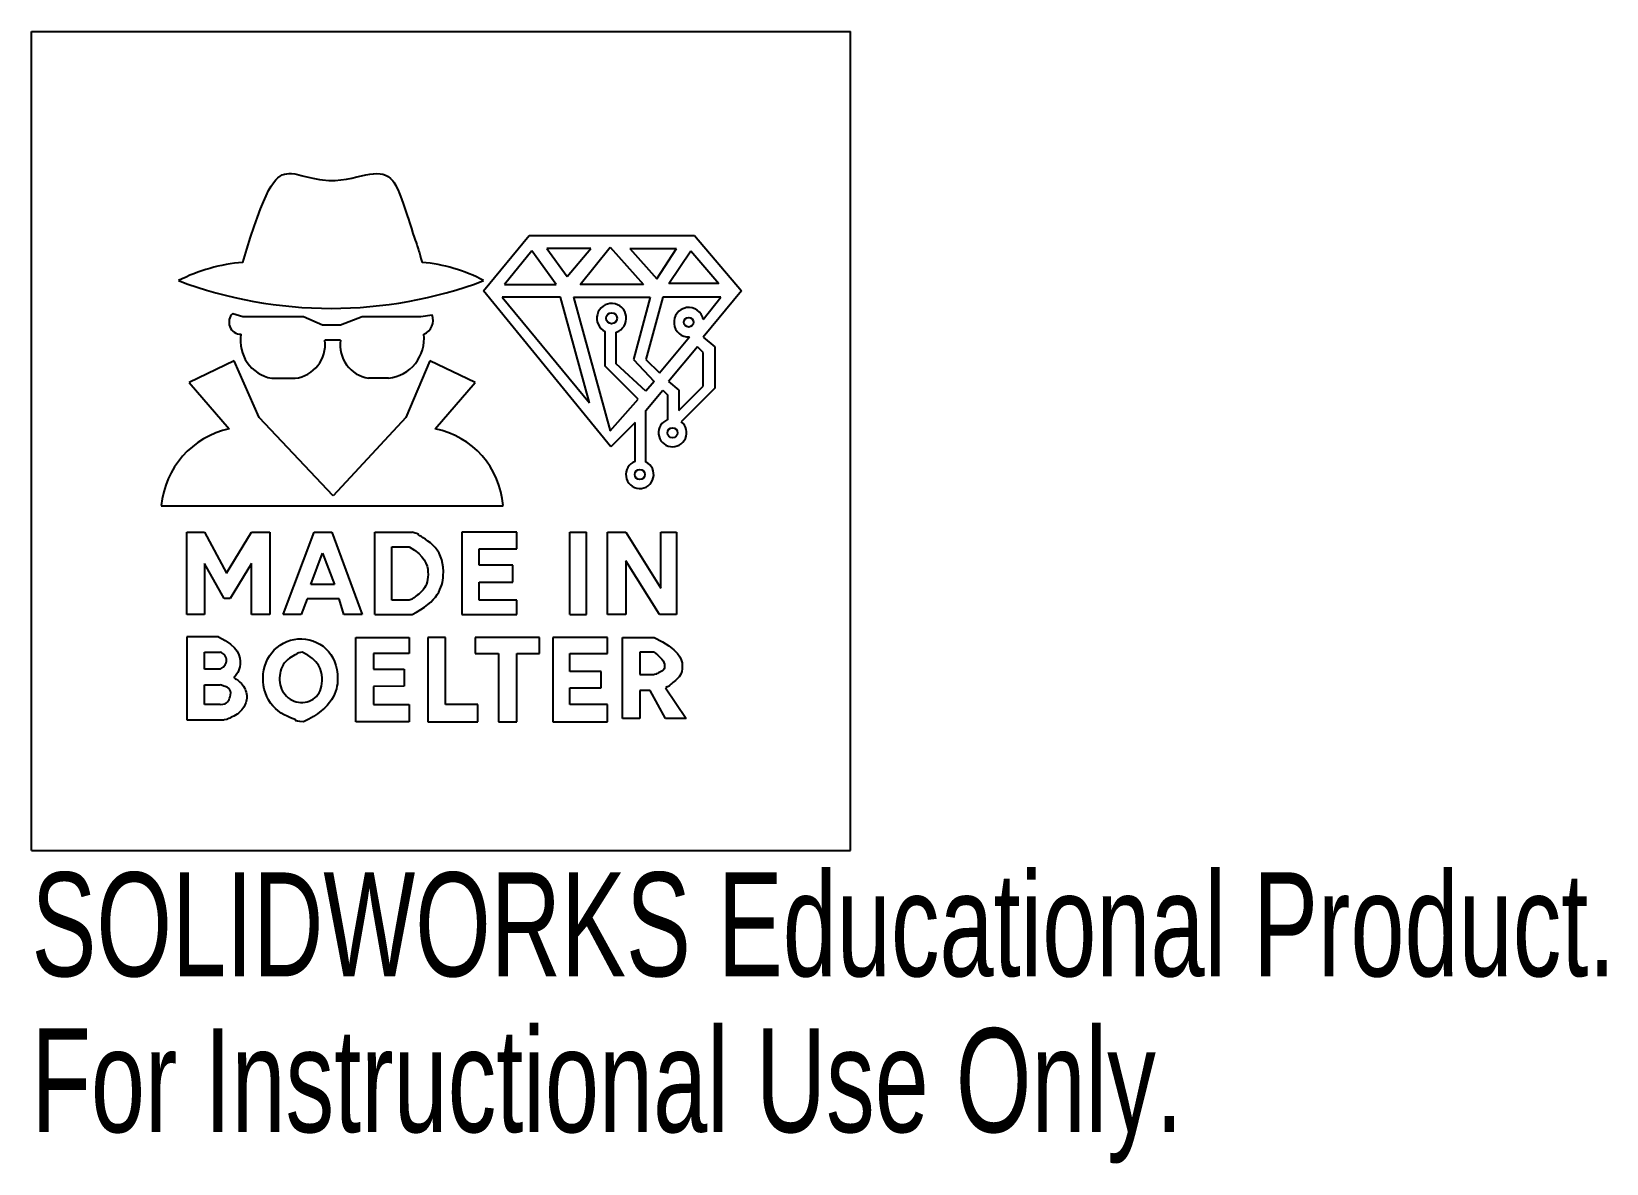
# Model space of a CAD drawing. Header units: inches. Extents: x 0 to 2.88, y -0.57 to 1.5.
import ezdxf

# ---------------------------------------------------------------- set-up
doc = ezdxf.new("R2010")
doc.units = ezdxf.units.IN
doc.header["$MEASUREMENT"] = 0
doc.styles.add('SLDTEXTSTYLE0', font='TXT', dxfattribs={"width": 0.7})

msp = doc.modelspace()

# ---------------------------------------------------------------- linework, layer by layer
at = {"color": 7, "linetype": 'Continuous'}
for p, q in [((0, 0), (0, 1.5)), ((0, 1.5), (1.5, 1.5)), ((1.5, 0), (1.5, 1.5)), ((0.8281, 1.0253), (0.9112, 1.1264)), ((0.9112, 1.1264), (1.2145, 1.1264)), ((1.2145, 1.1264), (1.3003, 1.0253)), ((0.9162, 1.0985), (0.8663, 1.0368)), ((0.9611, 1.0368), (0.9162, 1.0985)), ((0.9441, 1.1023), (0.9811, 1.0514)), ((1.0247, 1.1023), (0.9441, 1.1023)), ((0.9811, 1.0514), (1.0247, 1.1023)), ((1.0049, 1.0368), (1.0601, 1.1049)), ((1.0601, 1.1049), (1.1211, 1.0368)), ((1.0957, 1.1023), (1.145, 1.0473)), ((1.0957, 1.1023), (1.1814, 1.1023)), ((1.145, 1.0473), (1.1814, 1.1023)), ((1.1675, 1.0383), (1.2074, 1.0985)), ((1.2074, 1.0985), (1.2588, 1.0383)), ((1.0613, 0.7393), (0.8281, 1.0253)), ((0.9691, 1.0134), (0.8623, 1.0134)), ((0.8623, 1.0134), (1.0217, 0.8197)), ((0.8663, 1.0368), (0.9611, 1.0368)), ((1.0217, 0.8197), (0.9691, 1.0134)), ((0.9927, 1.0134), (1.1329, 1.0134)), ((0.9927, 1.0134), (1.0601, 0.7684)), ((1.1211, 1.0368), (1.0049, 1.0368)), ((1.1329, 1.0134), (1.1028, 0.899)), ((1.1562, 1.0134), (1.1251, 0.899)), ((1.2622, 1.0134), (1.1562, 1.0134)), ((1.2588, 1.0383), (1.1675, 1.0383)), ((1.3003, 1.0253), (1.2302, 0.94)), ((1.2302, 0.9725), (1.2622, 1.0134)), ((0.3686, 0.9835), (0.387, 0.9781)), ((0.7128, 0.9781), (0.7337, 0.9808)), ((0.387, 0.9781), (0.4981, 0.9781)), ((0.4981, 0.9781), (0.5328, 0.9626)), ((0.5328, 0.9626), (0.5662, 0.9626)), ((0.5662, 0.9626), (0.6059, 0.9781)), ((0.6059, 0.9781), (0.7128, 0.9781)), ((0.5662, 0.9347), (0.5374, 0.9347)), ((1.0504, 0.8873), (1.0504, 0.9507)), ((1.0711, 0.8914), (1.0711, 0.9493)), ((1.15, 0.8751), (1.2051, 0.9405)), ((1.2302, 0.94), (1.2516, 0.9224)), ((0.3712, 0.897), (0.2889, 0.8571)), ((0.4167, 0.7931), (0.3712, 0.897)), ((0.7297, 0.897), (0.6857, 0.7931)), ((0.8126, 0.8571), (0.7297, 0.897)), ((1.1028, 0.899), (1.1403, 0.8587)), ((1.1251, 0.899), (1.15, 0.8751)), ((1.2196, 0.9224), (1.1665, 0.8587)), ((1.2302, 0.9118), (1.2196, 0.9224)), ((1.2302, 0.8506), (1.2302, 0.9118)), ((1.2516, 0.9224), (1.2516, 0.8466)), ((1.1113, 0.8264), (1.0504, 0.8873)), ((1.1251, 0.8415), (1.0711, 0.8914)), ((0.2889, 0.8571), (0.362, 0.7722)), ((0.44, 0.8649), (0.4826, 0.8649)), ((0.6539, 0.8649), (0.6171, 0.8649)), ((0.7394, 0.7722), (0.8126, 0.8571)), ((1.1403, 0.8587), (1.1251, 0.8415)), ((1.1251, 0.8057), (1.1562, 0.843)), ((1.1562, 0.843), (1.1647, 0.8345)), ((1.1665, 0.8587), (1.1853, 0.843)), ((1.1853, 0.8057), (1.2302, 0.8506)), ((1.1853, 0.843), (1.1853, 0.8057)), ((1.2516, 0.8466), (1.1901, 0.7851)), ((1.0601, 0.7684), (1.1113, 0.8264)), ((1.1647, 0.8345), (1.1647, 0.789)), ((0.5523, 0.6494), (0.4167, 0.7931)), ((0.6857, 0.7931), (0.5523, 0.6494)), ((1.1055, 0.7836), (1.0613, 0.7393)), ((1.1055, 0.7125), (1.1055, 0.7836)), ((1.1251, 0.7115), (1.1251, 0.8057)), ((0.2377, 0.6315), (0.8637, 0.6315)), ((0.2845, 0.4322), (0.2845, 0.5833)), ((0.2845, 0.5833), (0.317, 0.5833)), ((0.317, 0.5833), (0.3569, 0.5077)), ((0.3569, 0.5077), (0.4031, 0.5833)), ((0.4031, 0.5833), (0.4366, 0.5833)), ((0.4366, 0.5833), (0.4366, 0.4322)), ((0.4608, 0.4322), (0.5178, 0.5833)), ((0.5178, 0.5833), (0.5503, 0.5833)), ((0.5503, 0.5833), (0.6059, 0.4322)), ((0.629, 0.4322), (0.629, 0.5833)), ((0.629, 0.5833), (0.6969, 0.5833)), ((0.8888, 0.5833), (0.7882, 0.5833)), ((0.7882, 0.5833), (0.7882, 0.4322)), ((0.8888, 0.5523), (0.8888, 0.5833)), ((0.9861, 0.4322), (0.9861, 0.5833)), ((0.9861, 0.5833), (1.0167, 0.5833)), ((1.0167, 0.4322), (1.0167, 0.5833)), ((1.0547, 0.4322), (1.0547, 0.5833)), ((1.0547, 0.5833), (1.0883, 0.5833)), ((1.0883, 0.5833), (1.1529, 0.4804)), ((1.1529, 0.4804), (1.1529, 0.5833)), ((1.1529, 0.5833), (1.1814, 0.5833)), ((1.1814, 0.5833), (1.1814, 0.4322)), ((0.6598, 0.4585), (0.6598, 0.5561)), ((0.6598, 0.5561), (0.6915, 0.5561)), ((0.8199, 0.5226), (0.8199, 0.5523)), ((0.8199, 0.5523), (0.8888, 0.5523)), ((0.3531, 0.4618), (0.317, 0.5258)), ((0.317, 0.5258), (0.317, 0.4322)), ((0.4031, 0.5258), (0.3639, 0.4618)), ((0.4031, 0.4322), (0.4031, 0.5258)), ((0.5115, 0.487), (0.5331, 0.5446)), ((0.5331, 0.5446), (0.5547, 0.487)), ((0.8818, 0.5226), (0.8199, 0.5226)), ((0.8818, 0.4915), (0.8818, 0.5226)), ((1.15, 0.4322), (1.0883, 0.5305)), ((1.0883, 0.5305), (1.0883, 0.4322)), ((0.8199, 0.4585), (0.8199, 0.4915)), ((0.8199, 0.4915), (0.8818, 0.4915)), ((0.3639, 0.4618), (0.3531, 0.4618)), ((0.5547, 0.487), (0.5115, 0.487)), ((0.5046, 0.4609), (0.4938, 0.4322)), ((0.5633, 0.4609), (0.5046, 0.4609)), ((0.5718, 0.4322), (0.5633, 0.4609)), ((0.6915, 0.4585), (0.6598, 0.4585)), ((0.8888, 0.4585), (0.8199, 0.4585)), ((0.8888, 0.4322), (0.8888, 0.4585)), ((0.317, 0.4322), (0.2845, 0.4322)), ((0.4366, 0.4322), (0.4031, 0.4322)), ((0.4938, 0.4322), (0.4608, 0.4322)), ((0.6059, 0.4322), (0.5718, 0.4322)), ((0.629, 0.4322), (0.6969, 0.4322)), ((0.7882, 0.4322), (0.8888, 0.4322)), ((0.9861, 0.4322), (1.0167, 0.4322)), ((1.0883, 0.4322), (1.0547, 0.4322)), ((1.1814, 0.4322), (1.15, 0.4322)), ((0.3426, 0.3913), (0.2845, 0.3913)), ((0.2845, 0.3913), (0.2845, 0.2392)), ((0.5943, 0.2354), (0.5943, 0.39)), ((0.5943, 0.39), (0.6915, 0.39)), ((0.6915, 0.39), (0.6915, 0.3605)), ((0.7583, 0.39), (0.7258, 0.39)), ((0.7258, 0.39), (0.7258, 0.2354)), ((0.7583, 0.2674), (0.7583, 0.39)), ((0.9305, 0.39), (0.8126, 0.39)), ((0.8126, 0.39), (0.8126, 0.3605)), ((0.9305, 0.3605), (0.9305, 0.39)), ((1.0547, 0.39), (0.9546, 0.39)), ((0.9546, 0.39), (0.9546, 0.2354)), ((1.0547, 0.3605), (1.0547, 0.39)), ((1.0827, 0.2415), (1.0827, 0.39)), ((1.0827, 0.39), (1.1403, 0.39)), ((0.317, 0.3321), (0.317, 0.3635)), ((0.317, 0.3635), (0.3453, 0.3635)), ((0.6915, 0.3605), (0.6265, 0.3605)), ((0.6265, 0.3605), (0.6265, 0.3321)), ((0.8126, 0.3605), (0.8552, 0.3605)), ((0.8552, 0.3605), (0.8552, 0.2354)), ((0.8888, 0.2354), (0.8888, 0.3605)), ((0.8888, 0.3605), (0.9305, 0.3605)), ((0.9861, 0.328), (0.9861, 0.3605)), ((0.9861, 0.3605), (1.0547, 0.3605)), ((1.1403, 0.3635), (1.1141, 0.3635)), ((1.1141, 0.3635), (1.1141, 0.3221)), ((0.3453, 0.3321), (0.317, 0.3321)), ((0.6265, 0.3321), (0.6824, 0.3321)), ((0.6824, 0.3321), (0.6824, 0.301)), ((1.0436, 0.328), (0.9861, 0.328)), ((1.0436, 0.2979), (1.0436, 0.328)), ((1.1141, 0.3221), (1.1403, 0.3221)), ((0.317, 0.2674), (0.317, 0.3031)), ((0.317, 0.3031), (0.3453, 0.3031)), ((0.6824, 0.301), (0.6265, 0.3003)), ((0.6265, 0.3003), (0.6265, 0.2674)), ((0.9861, 0.2674), (0.9861, 0.2979)), ((0.9861, 0.2979), (1.0436, 0.2979)), ((1.1329, 0.293), (1.1141, 0.293)), ((1.1141, 0.293), (1.1141, 0.2415)), ((1.1609, 0.2415), (1.1329, 0.293)), ((1.1609, 0.2979), (1.1988, 0.2415)), ((0.3453, 0.2674), (0.317, 0.2674)), ((0.6265, 0.2674), (0.6915, 0.2674)), ((0.6915, 0.2674), (0.6915, 0.2354)), ((0.8173, 0.2674), (0.7583, 0.2674)), ((0.8173, 0.2354), (0.8173, 0.2674)), ((1.0547, 0.2674), (0.9861, 0.2674)), ((1.0547, 0.2354), (1.0547, 0.2674)), ((0.2845, 0.2392), (0.3531, 0.2392)), ((0.6915, 0.2354), (0.5943, 0.2354)), ((0.7258, 0.2354), (0.8173, 0.2354)), ((0.8552, 0.2354), (0.8888, 0.2354)), ((0.9546, 0.2354), (1.0547, 0.2354)), ((1.1141, 0.2415), (1.0827, 0.2415)), ((1.1988, 0.2415), (1.1609, 0.2415)), ((0, 0), (1.5, 0))]:
    msp.add_line(p, q, dxfattribs=at)
for centre, radius in [((1.0624, 0.9749), 0.0101), ((1.2036, 0.9675), 0.00877), ((1.174, 0.7651), 0.00928), ((1.1141, 0.6885), 0.00933)]:
    msp.add_circle(centre, radius, dxfattribs=at)
for centre, radius, start, end in [((0.4119, 0.7643), 0.3137, 94.5517, 117.0573), ((0.6899, 0.7836), 0.2946, 62.0181, 85.0618), ((0.5486, 1.7872), 0.7943, 249.4005, 290.5995), ((0.3836, 0.9675), 0.0219, 132.9097, 270.2583), ((0.7085, 0.9707), 0.0271, 291.9243, 21.9243), ((1.0624, 0.9749), 0.027, 288.6761, 243.5693), ((1.2036, 0.9675), 0.027, 10.6766, 273.0987), ((0.4522, 0.9334), 0.0696, 169.9721, 259.9721), ((0.4751, 0.9271), 0.0627, 276.8883, 6.8883), ((0.6265, 0.9253), 0.0611, 171.1496, 261.1496), ((0.646, 0.9376), 0.0731, 276.2317, 6.2317), ((1.174, 0.7651), 0.0257, 111.1849, 51.1864), ((0.3957, 0.6172), 0.1586, 102.2697, 174.8003), ((0.7091, 0.6202), 0.155, 4.2001, 78.7298), ((1.1141, 0.6885), 0.0255, 109.6305, 64.536)]:
    msp.add_arc(centre, radius, start, end, dxfattribs=at)
for points, knots in [([(0.387, 1.077), (0.428, 1.2145), (0.4495, 1.2415), (0.484, 1.2398), (0.5517, 1.22), (0.6189, 1.242), (0.6529, 1.241), (0.6729, 1.211), (0.7152, 1.077), (0.7037, 1.1203), (0.7152, 1.077)], [0, 0, 0, 0, 0.254166, 0.315367, 0.376672, 0.501641, 0.626858, 0.687198, 0.751071, 1, 1, 1, 1]), ([(0.6969, 0.4322), (0.7448, 0.4563), (0.7608, 0.508), (0.7448, 0.559), (0.6969, 0.5833), (0.7152, 0.5774), (0.6969, 0.5833)], [0, 0, 0, 0, 0.249461, 0.501262, 0.750138, 1, 1, 1, 1]), ([(0.6915, 0.5561), (0.7207, 0.54), (0.73, 0.5074), (0.7206, 0.4749), (0.6915, 0.4585), (0.7026, 0.4626), (0.6915, 0.4585)], [0, 0, 0, 0, 0.247969, 0.499866, 0.751474, 1, 1, 1, 1]), ([(0.3426, 0.3913), (0.3794, 0.3743), (0.3874, 0.3345), (0.3712, 0.3178), (0.3708, 0.3165), (0.372, 0.3156), (0.3851, 0.3075), (0.3955, 0.2904), (0.3947, 0.2697), (0.3789, 0.2479), (0.3531, 0.2392), (0.3623, 0.241), (0.3531, 0.2392)], [0, 0, 0, 0, 0.186228, 0.373128, 0.480249, 0.486164, 0.492942, 0.563862, 0.656041, 0.751132, 0.874967, 1, 1, 1, 1]), ([(0.4981, 0.2354), (0.5519, 0.2619), (0.569, 0.32), (0.5448, 0.3755), (0.4871, 0.3955), (0.434, 0.3672), (0.4176, 0.3089), (0.4409, 0.2538), (0.4981, 0.2354), (0.4768, 0.2384), (0.4981, 0.2354)], [0, 0, 0, 0, 0.124263, 0.249568, 0.375023, 0.501478, 0.626279, 0.751725, 0.875583, 1, 1, 1, 1]), ([(1.1403, 0.39), (1.1856, 0.3682), (1.1944, 0.3435), (1.1898, 0.3178), (1.1609, 0.2979), (1.1725, 0.3031), (1.1609, 0.2979)], [0, 0, 0, 0, 0.365434, 0.556003, 0.74544, 1, 1, 1, 1]), ([(0.3453, 0.3321), (0.355, 0.3372), (0.3585, 0.3481), (0.3552, 0.3585), (0.3453, 0.3635), (0.3491, 0.3623), (0.3453, 0.3635)], [0, 0, 0, 0, 0.247421, 0.503332, 0.750398, 1, 1, 1, 1]), ([(0.4957, 0.3635), (0.527, 0.3478), (0.5361, 0.3129), (0.5261, 0.2788), (0.4923, 0.2662), (0.4611, 0.2821), (0.4506, 0.3163), (0.4628, 0.3502), (0.4957, 0.3635), (0.4833, 0.3608), (0.4957, 0.3635)], [0, 0, 0, 0, 0.1230799, 0.2496331, 0.3742739, 0.5009233, 0.6234646, 0.7492225, 0.8756685, 1, 1, 1, 1]), ([(1.1403, 0.3635), (1.158, 0.3497), (1.161, 0.3388), (1.1576, 0.329), (1.1403, 0.3221), (1.1471, 0.3232), (1.1403, 0.3221)], [0, 0, 0, 0, 0.3586769, 0.5373135, 0.703076, 1, 1, 1, 1]), ([(0.3453, 0.2674), (0.3535, 0.2673), (0.3596, 0.2712), (0.3658, 0.2855), (0.3648, 0.2929), (0.36, 0.2987), (0.3453, 0.3031), (0.3506, 0.3024), (0.3453, 0.3031)], [0, 0, 0, 0, 0.133743, 0.251679, 0.505868, 0.628058, 0.750669, 1, 1, 1, 1])]:
    msp.add_open_spline(points, degree=3, knots=knots, dxfattribs=at)

# ---------------------------------------------------------------- texts
at = {"color": 7, "linetype": 'Continuous', "char_height": 0.1903, "attachment_point": 1, "style": 'SLDTEXTSTYLE0'}
for s, insert in [('SOLIDWORKS Educational Product.', (0, -0.0401)), ('For Instructional Use Only.', (0, -0.3256))]:
    msp.add_mtext(s, dxfattribs=dict(at, insert=insert))

doc.saveas('drawing.dxf')
